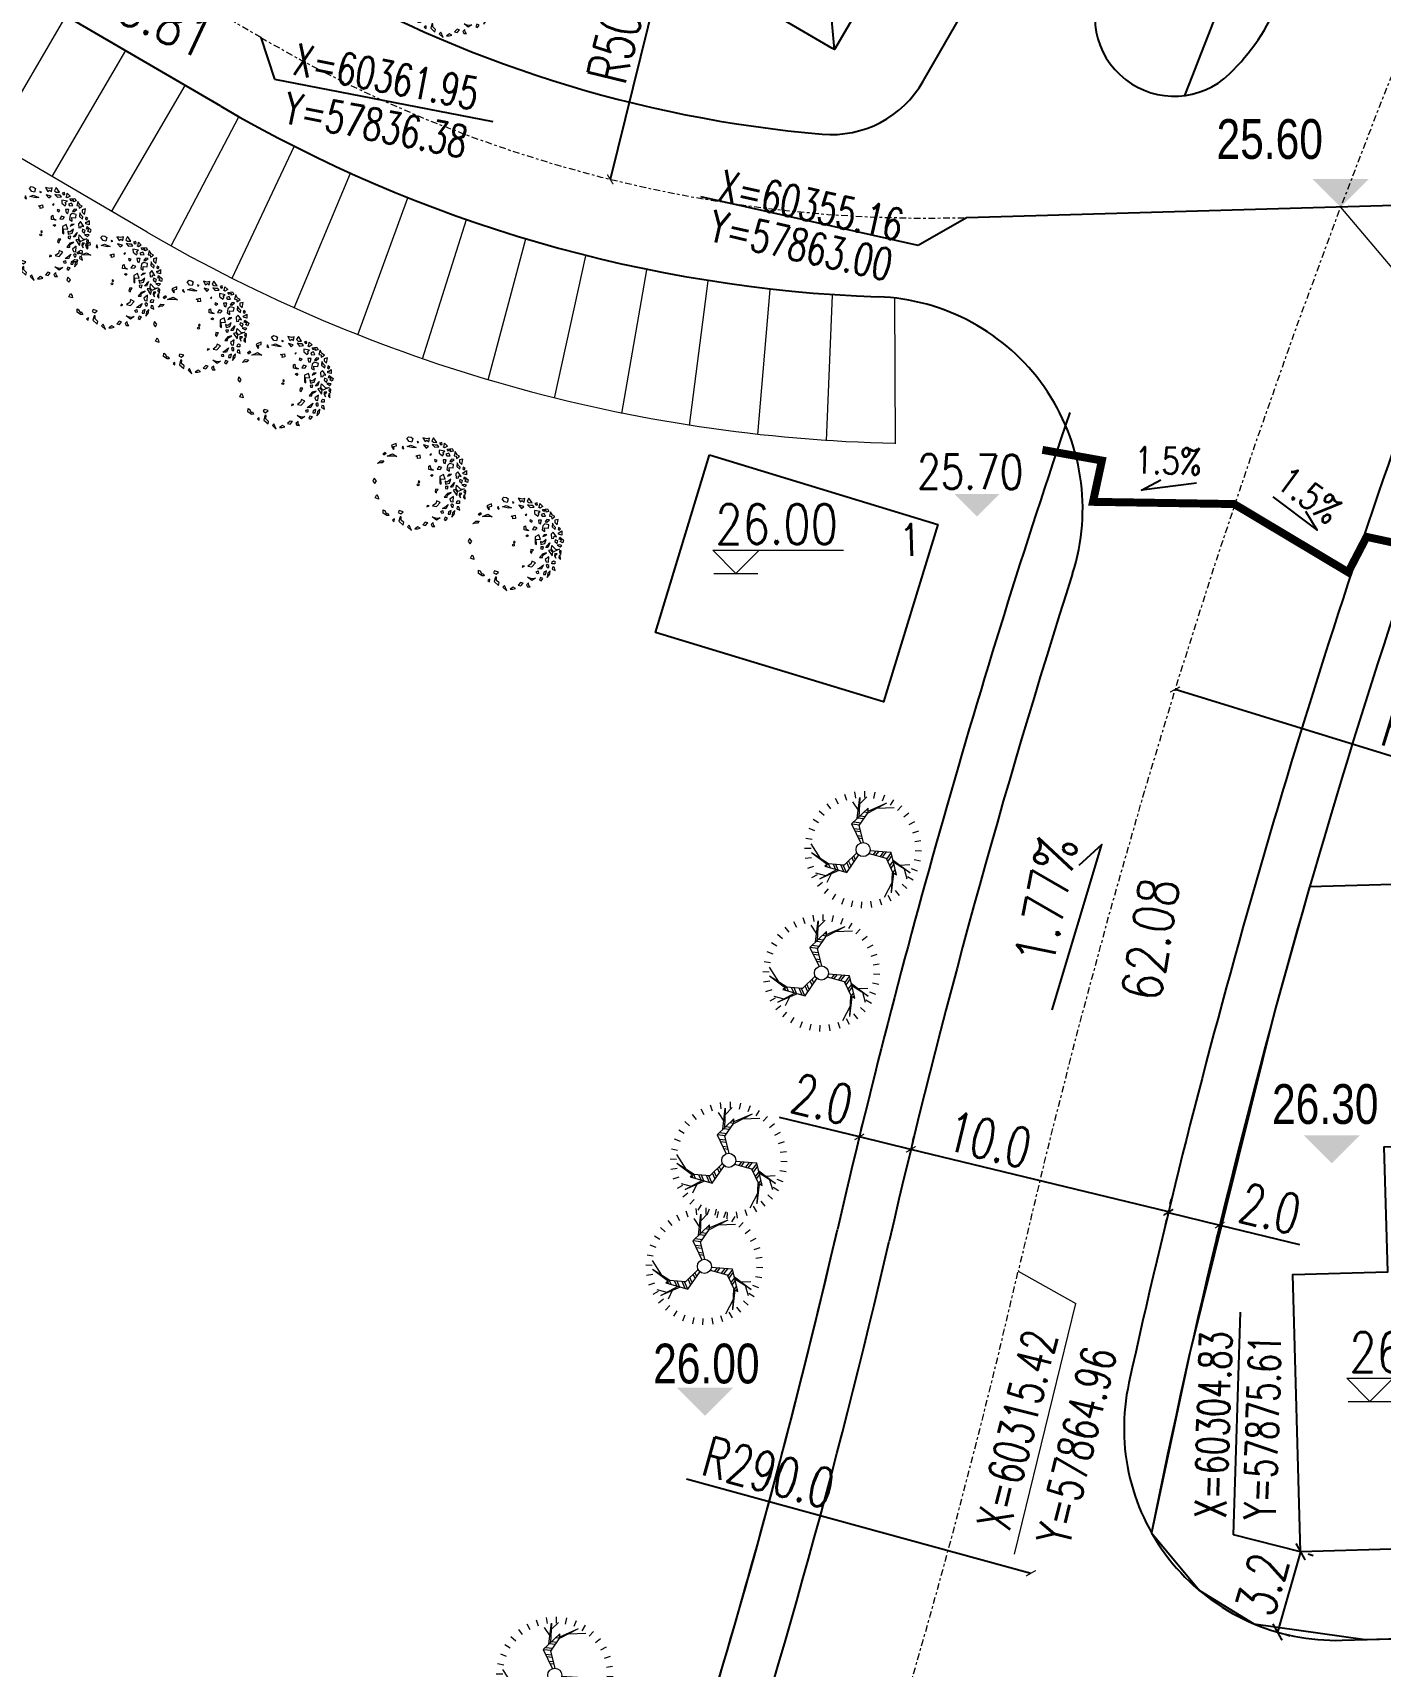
# Model space of a CAD drawing. Header units: inches. Extents: x 393 to 1582, y 246 to 1188.
# Drawn here: x 791.8 to 842.6, y 509.7 to 571.3 of the extents above; entities that cross this region are included whole.
import ezdxf

# ---------------------------------------------------------------- set-up
doc = ezdxf.new("R2010")
doc.units = ezdxf.units.IN
doc.header["$MEASUREMENT"] = 0
doc.linetypes.add('CENTERX2', pattern=[4, 2.5, -0.5, 0.5, -0.5])
for name, color, linetype in [('build2', 40, 'Continuous'), ('buildcoor', 7, 'Continuous'), ('DIM', 4, 'Continuous'), ('ELEV', 1, 'Continuous'), ('ROAD-TEXT', 4, 'Continuous'), ('roaddim', 2, 'Continuous'), ('roadradiu', 3, 'Continuous'), ('公建', 4, 'Continuous'), ('外墙', 42, 'Continuous'), ('建筑层数', 7, 'Continuous')]:
    doc.layers.add(name, color=color, linetype=linetype)
for name, color, linetype, lineweight in [('buildelev', 2, 'Continuous', 20), ('parking', 30, 'Continuous', 18), ('ROAD', 1, 'Continuous', 25), ('ROAD-CENTER', 7, 'CENTERX2', 18), ('ROAD-ZB', 4, 'Continuous', 15), ('围墙', 75, 'FENCELINE1', 15), ('树', 84, 'Continuous', 15)]:
    doc.layers.add(name, color=color, linetype=linetype, lineweight=lineweight)
doc.styles.add('DIM_FONT', font='SIMPLEX.shx', dxfattribs={"width": 0.8})
doc.styles.add('FLS', font='', dxfattribs={"width": 0.8})
doc.styles.add('HZ', font='simplex.shx', dxfattribs={"width": 0.7, "bigfont": 'hztxt.shx'})
doc.styles.add('RO', font='romans.shx', dxfattribs={"width": 0.8})
doc.styles.get('FLS').set_extended_font_data('创艺繁隶书')
doc.linetypes.add('FENCELINE1', pattern='A,0.25,-0.1,[133,ltypeshp.shx,S=0.1,R=0,X=-0.1,Y=0],-0.1,1', length=1.45)
doc.dimstyles.new('NORMAL', dxfattribs={"dimtxt": 1.5, "dimasz": 0.3, "dimexe": 0.5, "dimexo": 0.3, "dimgap": 0.3, "dimtad": 1, "dimdec": 1, "dimzin": 1, "dimdsep": 46, "dimtxsty": 'HZ', "dimblk": 'ARCHTICK', "dimcen": 0, "dimclrt": 256, "dimadec": 0, "dimazin": 0, "dimtfac": 1, "dimtdec": 1, "dimtofl": 0, "dimtmove": 0, "dimatfit": 3, "dimldrblk": 'ARCHTICK', "dimfxl": 1, "dimtolj": 2, "dimtzin": 0, "dimarcsym": 0})

# ---------------------------------------------------------------- blocks, each defined once
blk = doc.blocks.new('pm10')
at = {"layer": 'ROAD-TEXT', "const_width": 0.3}
blk.add_lwpolyline([(58362.619, 60514.036), (58364.86, 60513.62), (58364.515, 60512.064), (58369.839, 60511.948), (58374.126, 60509.35), (58374.829, 60510.68), (58376.813, 60510.239)], dxfattribs=at)
at = {"layer": 'ROAD-TEXT', "ltscale": 0.3}
for points in [[(58368.425, 60512.744), (58366.351, 60512.496), (58367.078, 60512.882)], [(58371.306, 60512.208), (58372.97, 60510.947), (58372.537, 60511.648)]]:
    blk.add_lwpolyline(points, dxfattribs=at)
at = {"layer": 'ROAD-TEXT', "ltscale": 0.3, "style": 'DIM_FONT', "width": 0.8}
for rotation, p in [(358.1475, (58366.075, 60513.139)), (323.45295, (58371.356, 60512.621))]:
    blk.add_text('1.5%', height=1, rotation=rotation, dxfattribs=at).set_placement(p)
blk = doc.blocks.new('_ARCHTICK')
at = {"color": 0, "linetype": 'ByBlock', "const_width": 0.15}
blk.add_lwpolyline([(-0.5, -0.5), (0.5, 0.5)], dxfattribs=at)
blk = doc.blocks.new('*D148')
at = {"layer": 'DEFPOINTS', "color": 0, "ltscale": 0.3, "transparency": 16777216}
for p in [(549.763, 589.874), (829.452, 513.231)]:
    blk.add_point(p, dxfattribs=at)
at = {"layer": 'roadradiu', "color": 0, "lineweight": -2, "ltscale": 0.3, "transparency": 16777216}
blk.add_line((816.463, 516.791), (829.452, 513.231), dxfattribs=at)
at = {"layer": 'roadradiu', "color": 0, "lineweight": -2, "ltscale": 0.3, "transparency": 16777216, "xscale": 0.3, "yscale": 0.3, "zscale": 0.3, "rotation": 344.6756044397064}
blk.add_blockref('_ARCHTICK', (829.452, 513.231), dxfattribs=at)
at = {"layer": 'roadradiu', "ltscale": 0.3, "transparency": 16777216, "insert": (819.561, 517.03), "char_height": 1.5, "attachment_point": 5, "rotation": 344.6756, "style": 'HZ'}
blk.add_mtext('\\A2;R290.0', dxfattribs=at)
blk = doc.blocks.new('*D149')
at = {"layer": 'DEFPOINTS', "color": 0, "ltscale": 0.3, "transparency": 16777216}
for p in [(834.892, 546.571), (1132.977, 454.434)]:
    blk.add_point(p, dxfattribs=at)
at = {"layer": 'roadradiu', "color": 0, "lineweight": -2, "ltscale": 0.3, "transparency": 16777216}
blk.add_line((847.565, 542.654), (834.892, 546.571), dxfattribs=at)
at = {"layer": 'roadradiu', "color": 0, "lineweight": -2, "ltscale": 0.3, "transparency": 16777216, "xscale": 0.3, "yscale": 0.3, "zscale": 0.3, "rotation": 162.8237761284337}
blk.add_blockref('_ARCHTICK', (834.892, 546.571), dxfattribs=at)
at = {"layer": 'roadradiu', "ltscale": 0.3, "transparency": 16777216, "insert": (845.176, 544.491), "char_height": 1.5, "attachment_point": 5, "rotation": 342.82378, "style": 'HZ'}
blk.add_mtext('\\A2;R312.0', dxfattribs=at)
blk = doc.blocks.new('*D313')
at = {"layer": 'DEFPOINTS', "color": 0, "ltscale": 0.3, "transparency": 16777216}
for p in [(834.637, 526.836), (834.643, 526.863), (836.587, 526.391)]:
    blk.add_point(p, dxfattribs=at)
at = {"layer": 'roaddim', "color": 0, "lineweight": -2, "ltscale": 0.3, "transparency": 16777216}
for p, q in [((834.573, 526.572), (834.519, 526.35)), ((834.637, 526.836), (836.58, 526.364)), ((836.58, 526.364), (839.593, 525.633)), ((836.516, 526.1), (836.462, 525.879))]:
    blk.add_line(p, q, dxfattribs=at)
at = {"layer": 'roaddim', "color": 0, "lineweight": -2, "ltscale": 0.3, "transparency": 16777216, "xscale": 0.3, "yscale": 0.3, "zscale": 0.3}
for p, rotation in [((834.637, 526.836), 166.3537739501303), ((836.58, 526.364), 346.3537739501303)]:
    blk.add_blockref('_ARCHTICK', p, dxfattribs=dict(at, rotation=rotation))
at = {"layer": 'roaddim', "ltscale": 0.3, "transparency": 16777216, "insert": (838.48, 526.984), "char_height": 1.5, "attachment_point": 5, "rotation": 346.35377, "style": 'HZ'}
blk.add_mtext('\\A2;2.0', dxfattribs=at)
blk = doc.blocks.new('*D102')
at = {"layer": 'DEFPOINTS', "color": 0, "ltscale": 0.3, "transparency": 16777216}
for p in [(824.926, 529.223), (824.926, 529.223), (834.643, 526.863)]:
    blk.add_point(p, dxfattribs=at)
at = {"layer": 'roaddim', "color": 0, "lineweight": -2, "ltscale": 0.3, "transparency": 16777216}
for p, q in [((824.996, 529.514), (825.044, 529.708)), ((834.643, 526.863), (824.926, 529.223)), ((834.714, 527.155), (834.761, 527.349))]:
    blk.add_line(p, q, dxfattribs=at)
at = {"layer": 'roaddim', "color": 0, "lineweight": -2, "ltscale": 0.3, "transparency": 16777216, "xscale": 0.3, "yscale": 0.3, "zscale": 0.3}
for p, rotation in [((824.926, 529.223), 166.3537739498676), ((834.643, 526.863), 346.3537739498677)]:
    blk.add_blockref('_ARCHTICK', p, dxfattribs=dict(at, rotation=rotation))
at = {"layer": 'roaddim', "ltscale": 0.3, "transparency": 16777216, "insert": (827.882, 529.585), "char_height": 1.5, "attachment_point": 5, "rotation": 346.35377, "style": 'HZ'}
blk.add_mtext('\\A2;10.0', dxfattribs=at)
blk = doc.blocks.new('*D103')
at = {"layer": 'DEFPOINTS', "color": 0, "ltscale": 0.3, "transparency": 16777216}
for p in [(822.982, 529.694), (822.982, 529.694), (824.926, 529.223)]:
    blk.add_point(p, dxfattribs=at)
at = {"layer": 'roaddim', "color": 0, "lineweight": -2, "ltscale": 0.3, "transparency": 16777216}
for p, q in [((822.982, 529.694), (819.97, 530.426)), ((823.053, 529.986), (823.1, 530.18)), ((824.926, 529.223), (822.982, 529.694)), ((824.996, 529.514), (825.044, 529.708))]:
    blk.add_line(p, q, dxfattribs=at)
at = {"layer": 'roaddim', "color": 0, "lineweight": -2, "ltscale": 0.3, "transparency": 16777216, "xscale": 0.3, "yscale": 0.3, "zscale": 0.3}
for p, rotation in [((822.982, 529.694), 166.3537739498786), ((824.926, 529.223), 346.3537739498786)]:
    blk.add_blockref('_ARCHTICK', p, dxfattribs=dict(at, rotation=rotation))
at = {"layer": 'roaddim', "ltscale": 0.3, "transparency": 16777216, "insert": (821.578, 531.116), "char_height": 1.5, "attachment_point": 5, "rotation": 346.35377, "style": 'HZ'}
blk.add_mtext('\\A2;2.0', dxfattribs=at)
blk = doc.blocks.new('*D198')
at = {"layer": 'DEFPOINTS', "color": 0, "ltscale": 0.3, "transparency": 16777216}
for p in [(549.763, 589.874), (825.389, 499.707)]:
    blk.add_point(p, dxfattribs=at)
at = {"layer": 'roadradiu', "color": 0, "lineweight": -2, "ltscale": 0.3, "transparency": 16777216}
blk.add_line((819.259, 501.712), (825.389, 499.707), dxfattribs=at)
at = {"layer": 'roadradiu', "color": 0, "lineweight": -2, "ltscale": 0.3, "transparency": 16777216, "xscale": 0.3, "yscale": 0.3, "zscale": 0.3, "rotation": 341.8852734557522}
blk.add_blockref('_ARCHTICK', (825.389, 499.707), dxfattribs=at)
at = {"layer": 'roadradiu', "ltscale": 0.3, "transparency": 16777216, "insert": (822.365, 501.801), "char_height": 1.5, "attachment_point": 5, "rotation": 341.88527, "style": 'HZ'}
blk.add_mtext('\\A2;R290.0', dxfattribs=at)
blk = doc.blocks.new('*D209')
at = {"layer": 'DEFPOINTS', "color": 0, "ltscale": 0.3, "transparency": 16777216}
for p in [(549.763, 589.874), (822.613, 491.626)]:
    blk.add_point(p, dxfattribs=at)
at = {"layer": 'roadradiu', "color": 0, "lineweight": -2, "ltscale": 0.3, "transparency": 16777216}
blk.add_line((816.544, 493.811), (822.613, 491.626), dxfattribs=at)
at = {"layer": 'roadradiu', "color": 0, "lineweight": -2, "ltscale": 0.3, "transparency": 16777216, "xscale": 0.3, "yscale": 0.3, "zscale": 0.3, "rotation": 340.1970086721902}
blk.add_blockref('_ARCHTICK', (822.613, 491.626), dxfattribs=at)
at = {"layer": 'roadradiu', "ltscale": 0.3, "transparency": 16777216, "insert": (819.652, 493.808), "char_height": 1.5, "attachment_point": 5, "rotation": 340.19701, "style": 'HZ'}
blk.add_mtext('\\A2;R290.0', dxfattribs=at)
blk = doc.blocks.new('school')
at = {"layer": 'build2'}
blk.add_lwpolyline([(322190, -276963), (330850, -276963), (330850, -286963), (330730, -286963), (240850, -286963), (240850, -276963), (265450, -276963), (266239, -276963), (266239, -229938), (270140, -229938), (270140, -210683), (285769, -210683), (285769, -216938), (330850, -216938), (330850, -249938), (321269, -249938), (321269, -259963), (327585, -259963), (327585, -268963), (322190, -268963)], close=True, dxfattribs=at)
blk = doc.blocks.new('GPPMTR01')
at = {"color": 0, "linetype": 'ByBlock'}
for points in [[(-0.106, 0.53), (-0.073, 0.496), (-0.058, 0.515), (-0.035, 0.504), (-0.038, 0.545), (-0.064, 0.53)], [(0.005, 0.559), (-0.005, 0.523), (0.016, 0.511), (0.051, 0.519)], [(-0.412, 0.305), (-0.364, 0.304), (-0.367, 0.328), (-0.343, 0.337), (-0.374, 0.364), (-0.382, 0.335)], [(-0.354, 0.404), (-0.335, 0.371), (-0.312, 0.378), (-0.293, 0.408)], [(-0.298, 0.355), (-0.259, 0.362), (-0.24, 0.402), (-0.263, 0.4), (-0.275, 0.378)], [(-0.263, 0.454), (-0.27, 0.431), (-0.248, 0.431), (-0.243, 0.447)], [(-0.215, 0.443), (-0.218, 0.456), (-0.242, 0.475), (-0.199, 0.486), (-0.199, 0.449)], [(-0.166, 0.433), (-0.207, 0.386), (-0.18, 0.371), (-0.137, 0.387), (-0.147, 0.409), (-0.165, 0.407)], [(-0.173, 0.469), (-0.151, 0.518), (-0.12, 0.516), (-0.128, 0.487), (-0.144, 0.498), (-0.151, 0.48), (-0.145, 0.47)], [(-0.127, 0.461), (-0.133, 0.429), (-0.111, 0.428), (-0.096, 0.459)], [(-0.079, 0.401), (-0.097, 0.371), (-0.064, 0.359), (-0.049, 0.371)], [(-0.038, 0.477), (-0.055, 0.454), (-0.043, 0.424), (-0.032, 0.439)], [(0.007, 0.443), (-0.026, 0.412), (-0.02, 0.382), (0.016, 0.352), (0.045, 0.367), (0.01, 0.386), (0.034, 0.42)], [(0.01, 0.485), (0.042, 0.462), (0.084, 0.477), (0.066, 0.492), (0.042, 0.485)], [(0.084, 0.371), (0.072, 0.344), (0.081, 0.321), (0.084, 0.344)], [(0.105, 0.53), (0.084, 0.519), (0.099, 0.504), (0.114, 0.511)], [(0.158, 0.447), (0.096, 0.443), (0.105, 0.412), (0.146, 0.393), (0.155, 0.416), (0.14, 0.428)], [(0.131, 0.488), (0.137, 0.5), (0.134, 0.53), (0.173, 0.507), (0.146, 0.481)], [(0.179, 0.477), (0.229, 0.496), (0.25, 0.473), (0.223, 0.458), (0.22, 0.477), (0.202, 0.469), (0.199, 0.458)], [(0.205, 0.439), (0.179, 0.42), (0.194, 0.405), (0.226, 0.416)], [(0.214, 0.359), (0.274, 0.374), (0.291, 0.409), (0.282, 0.336), (0.247, 0.333)], [(0.268, 0.45), (0.253, 0.435), (0.241, 0.409), (0.274, 0.428)], [(0.315, 0.416), (0.306, 0.401), (0.318, 0.39), (0.348, 0.393)], [(0.321, 0.363), (0.306, 0.34), (0.327, 0.325), (0.356, 0.325), (0.327, 0.336)], [(0.351, 0.382), (0.348, 0.371), (0.368, 0.355), (0.392, 0.359)], [(-0.482, 0.196), (-0.461, 0.207), (-0.432, 0.177), (-0.452, 0.154), (-0.494, 0.15), (-0.5, 0.177)], [(-0.417, 0.109), (-0.411, 0.15), (-0.357, 0.188), (-0.369, 0.162)], [(-0.393, 0.241), (-0.408, 0.23), (-0.396, 0.226)], [(-0.304, 0.31), (-0.343, 0.272), (-0.298, 0.279)], [(-0.283, 0.139), (-0.269, 0.181), (-0.239, 0.166), (-0.248, 0.139), (-0.263, 0.15)], [(-0.215, 0.295), (-0.215, 0.276), (-0.206, 0.283)], [(-0.123, 0.314), (-0.144, 0.295), (-0.135, 0.287), (-0.115, 0.295)], [(-0.064, 0.207), (-0.085, 0.184), (-0.115, 0.203), (-0.115, 0.219), (-0.085, 0.207), (-0.052, 0.226)], [(-0.032, 0.317), (-0.058, 0.295), (-0.043, 0.264), (-0.023, 0.291)], [(-0.02, 0.188), (-0.008, 0.192), (0.001, 0.177), (-0.02, 0.169)], [(0.045, 0.295), (0.042, 0.249), (0.105, 0.211), (0.119, 0.219), (0.069, 0.245), (0.096, 0.283)], [(0.128, 0.336), (0.137, 0.287), (0.114, 0.272), (0.146, 0.26), (0.158, 0.302)], [(0.179, 0.272), (0.167, 0.245), (0.185, 0.238), (0.199, 0.253)], [(0.199, 0.291), (0.179, 0.352), (0.211, 0.31)], [(0.25, 0.325), (0.241, 0.298), (0.312, 0.302), (0.282, 0.329)], [(0.253, 0.268), (0.241, 0.226), (0.259, 0.177), (0.274, 0.203), (0.253, 0.219)], [(0.303, 0.268), (0.309, 0.219), (0.336, 0.215), (0.351, 0.234)], [(0.386, 0.257), (0.368, 0.272), (0.365, 0.287), (0.377, 0.298), (0.401, 0.283)], [(0.401, 0.207), (0.383, 0.219), (0.365, 0.211), (0.368, 0.196), (0.392, 0.192)], [(0.431, 0.26), (0.419, 0.245), (0.436, 0.23), (0.466, 0.249)], [(0.442, 0.203), (0.451, 0.169), (0.487, 0.139), (0.472, 0.181)], [(-0.482, 0.014), (-0.506, 0.025), (-0.514, -0.024), (-0.506, -0.036), (-0.464, -0.036), (-0.47, -0.024), (-0.494, -0.017)], [(-0.446, 0.071), (-0.432, 0.055), (-0.414, 0.067)], [(-0.02, 0.033), (-0.035, 0.025), (-0.026, 0.017), (-0.014, 0.021)], [(0.152, 0.162), (0.137, 0.139), (0.158, 0.12), (0.176, 0.128), (0.161, 0.143)], [(0.25, 0.086), (0.271, 0.063), (0.274, 0.021), (0.303, 0.052), (0.285, 0.109)], [(0.348, 0.173), (0.377, 0.128), (0.356, 0.097), (0.354, 0.128)], [(0.401, 0.078), (0.398, 0.063), (0.374, 0.067), (0.377, 0.09)], [(0.428, 0.025), (0.431, -0.021), (0.377, -0.043), (0.41, -0.013)], [(0.422, 0.166), (0.419, 0.135), (0.439, 0.12), (0.451, 0.139)], [(0.451, 0.074), (0.469, 0.052), (0.484, 0.063), (0.472, 0.093)], [(-0.467, -0.131), (-0.464, -0.157), (-0.482, -0.154), (-0.485, -0.127)], [(-0.437, -0.131), (-0.429, -0.066), (-0.381, -0.04), (-0.408, -0.078)], [(0.256, -0.013), (0.241, -0.028), (0.253, -0.04)], [(0.407, -0.119), (0.389, -0.138), (0.398, -0.176), (0.419, -0.154)], [(0.436, -0.066), (0.442, -0.097), (0.466, -0.097), (0.481, -0.074), (0.46, -0.078)], [(-0.42, -0.26), (-0.432, -0.218), (-0.411, -0.188), (-0.402, -0.214), (-0.411, -0.229)], [(0.17, -0.286), (0.137, -0.317), (0.149, -0.336), (0.176, -0.321)], [(0.205, -0.332), (0.199, -0.343), (0.235, -0.378), (0.294, -0.359), (0.274, -0.34), (0.235, -0.351)], [(0.327, -0.305), (0.333, -0.328), (0.389, -0.313)], [(0.416, -0.218), (0.389, -0.233), (0.392, -0.271), (0.407, -0.248)], [(-0.266, -0.366), (-0.304, -0.374), (-0.283, -0.4), (-0.251, -0.393)], [(-0.115, -0.473), (-0.138, -0.438), (-0.106, -0.438), (-0.085, -0.446)], [(0.072, -0.48), (0.042, -0.461), (0.06, -0.45), (0.066, -0.454), (0.096, -0.454), (0.096, -0.438), (0.125, -0.442), (0.114, -0.461)], [(0.188, -0.431), (0.211, -0.423), (0.188, -0.408)]]:
    blk.add_lwpolyline(points, close=True, dxfattribs=at)
blk.add_circle((0, 0), 0.01, dxfattribs=at)
blk = doc.blocks.new('t2')
for p, q in [((-1.778, 2.79), (-1.586, 2.486)), ((-1.436, 2.005), (-0.893, 2.819)), ((-1.267, 3.056), (-1.13, 2.723)), ((-0.717, 3.229), (-0.64, 2.878)), ((-0.145, 3.305), (-0.13, 2.946)), ((0.431, 3.28), (0.383, 2.924)), ((0.994, 3.155), (0.885, 2.813)), ((1.527, 2.935), (1.36, 2.616)), ((-2.625, 2.013), (-2.34, 1.793)), ((-2.297, 1.922), (-2.202, 1.35)), ((-2.235, 2.438), (-1.993, 2.173)), ((-1.341, 2.608), (-1.585, 1.519)), ((-1.341, 2.608), (-1.511, 1.474)), ((2.013, 2.625), (1.793, 2.34)), ((2.438, 2.235), (2.173, 1.993)), ((-3.155, 0.994), (-2.813, 0.885)), ((-2.935, 1.527), (-2.616, 1.36)), ((-1.951, 1.096), (-2.528, 1.121)), ((-1.626, 0.774), (-2.499, 1.578)), ((-2.499, 1.578), (-1.631, 0.893)), ((-1.732, 1.609), (-1.56, 0.321)), ((-1.535, 1.473), (-1.732, 1.609)), ((-1.236, 0.622), (-1.535, 1.473)), ((1.058, 1.19), (0.278, 0.272)), ((2.259, 0.696), (1.058, 1.19)), ((1.483, 1.021), (2.616, 1.375)), ((2.616, 1.375), (1.589, 0.966)), ((1.925, 1.142), (2.235, 1.629)), ((2.813, 1.028), (2.27, 1.232)), ((2.79, 1.778), (2.486, 1.586)), ((3.056, 1.267), (2.723, 1.13)), ((-3.28, 0.431), (-2.924, 0.383)), ((-1.56, 0.321), (-0.375, 0.105)), ((-0.309, 0.252), (-1.236, 0.622)), ((0.372, 0.141), (1.156, 0.759)), ((1.156, 0.759), (2.043, 0.592)), ((2.929, -0.143), (2.032, 0.571)), ((2.043, 0.592), (2.259, 0.696)), ((2.929, -0.143), (2.108, 0.613)), ((2.454, 0.241), (2.888, -0.636)), ((3.229, 0.717), (2.878, 0.64)), ((3.305, 0.145), (2.946, 0.13)), ((-3.305, -0.145), (-2.946, -0.13)), ((-3.229, -0.717), (-2.878, -0.64)), ((-0.064, -0.393), (0.08, -1.381)), ((0.502, -1.511), (0.096, -0.377)), ((3.155, -0.994), (2.813, -0.885)), ((3.28, -0.431), (2.924, -0.383)), ((-3.056, -1.267), (-2.723, -1.13)), ((-2.79, -1.778), (-2.486, -1.586)), ((-0.527, -2.305), (0.502, -1.511)), ((0.08, -1.381), (-0.508, -2.066)), ((0.143, -1.795), (-0.117, -2.953)), ((2.625, -2.013), (2.34, -1.793)), ((2.935, -1.527), (2.616, -1.36)), ((-2.438, -2.235), (-2.173, -1.993)), ((-2.013, -2.625), (-1.793, -2.34)), ((-1.018, -2.246), (-1.994, -2.183)), ((-1.588, -2.465), (-0.521, -2.045)), ((-1.588, -2.465), (-0.523, -2.132)), ((-1.527, -2.935), (-1.36, -2.616)), ((-0.508, -2.066), (-0.527, -2.305)), ((-0.516, -2.95), (-0.068, -2.582)), ((-0.117, -2.953), (0.042, -1.859)), ((0.026, -2.238), (0.294, -2.75)), ((1.267, -3.056), (1.13, -2.723)), ((1.778, -2.79), (1.586, -2.486)), ((2.235, -2.438), (1.993, -2.173)), ((-0.994, -3.155), (-0.885, -2.813)), ((-0.431, -3.28), (-0.383, -2.924)), ((0.145, -3.305), (0.13, -2.946)), ((0.717, -3.229), (0.64, -2.878))]:
    blk.add_line(p, q)
at = {"color": 0}
for p, q in [((-1.712, 1.459), (-1.635, 1.542)), ((-1.691, 1.298), (-1.533, 1.469)), ((-1.648, 0.977), (-1.44, 1.203)), ((-1.626, 0.817), (-1.393, 1.07)), ((0.875, 0.976), (0.985, 0.624)), ((1.071, 1.185), (1.207, 0.75)), ((1.221, 1.123), (1.346, 0.724)), ((1.52, 1), (1.623, 0.672)), ((1.67, 0.938), (1.762, 0.645)), ((-1.583, 0.496), (-1.3, 0.803)), ((-1.562, 0.335), (-1.253, 0.67)), ((-1.283, 0.27), (-1.033, 0.541)), ((-1.138, 0.244), (-0.909, 0.491)), ((-0.847, 0.191), (-0.662, 0.393)), ((-0.702, 0.165), (-0.538, 0.343)), ((0.494, 0.526), (0.566, 0.294)), ((0.589, 0.638), (0.671, 0.377)), ((0.78, 0.863), (0.88, 0.542)), ((1.97, 0.815), (2.039, 0.593)), ((2.119, 0.753), (2.153, 0.645)), ((0.209, -0.691), (-0.028, -0.637)), ((0.258, -0.83), (-0.009, -0.769)), ((0.106, -1.817), (-0.23, -1.741)), ((0.362, -1.619), (-0.046, -1.527)), ((0.358, -1.107), (0.029, -1.033)), ((0.49, -1.52), (0.046, -1.42)), ((0.407, -1.246), (0.048, -1.165)), ((-0.407, -2.212), (-0.518, -2.187)), ((-0.279, -2.113), (-0.506, -2.062)), ((-0.023, -1.916), (-0.322, -1.848))]:
    blk.add_line(p, q, dxfattribs=at)
blk.add_circle((0, 0), 0.397)
at = {"style": 'DIM_FONT', "width": 0.8, "flags": 9}
for tag in ['XSIZE', 'YSIZE']:
    blk.add_attdef(tag, (0, 0), '', height=0.000997, rotation=122.33523, dxfattribs=at)
blk = doc.blocks.new('bg')
at = {"layer": 'buildelev'}
blk.add_line((403415.903, 597892.095), (403417.408, 597892.095), dxfattribs=at)
blk.add_lwpolyline([(403417.451, 597892.89), (403416.656, 597892.095), (403415.86, 597892.89), (403420.35, 597892.89)], dxfattribs=at)
blk = doc.blocks.new('*D421')
at = {"layer": 'DEFPOINTS', "color": 0, "ltscale": 0.3, "transparency": 16777216}
for p in [(825.602, 614.348), (813.583, 565.814)]:
    blk.add_point(p, dxfattribs=at)
at = {"layer": 'roadradiu', "color": 0, "lineweight": -2, "ltscale": 0.3, "transparency": 16777216}
blk.add_line((815.51, 573.596), (813.583, 565.814), dxfattribs=at)
at = {"layer": 'roadradiu', "color": 0, "lineweight": -2, "ltscale": 0.3, "transparency": 16777216, "xscale": 0.3, "yscale": 0.3, "zscale": 0.3, "rotation": 256.091690316978}
blk.add_blockref('_ARCHTICK', (813.583, 565.814), dxfattribs=at)
at = {"layer": 'roadradiu', "ltscale": 0.3, "transparency": 16777216, "insert": (813.908, 571.495), "char_height": 1.5, "attachment_point": 5, "rotation": 76.09169, "style": 'HZ'}
blk.add_mtext('\\A2;R50.0', dxfattribs=at)
blk = doc.blocks.new('*D431')
at = {"layer": 'DEFPOINTS', "color": 0, "ltscale": 0.3, "transparency": 16777216}
for p in [(839.629, 514.044), (838.758, 511.012), (838.758, 511.012)]:
    blk.add_point(p, dxfattribs=at)
at = {"layer": 'DIM', "color": 0, "lineweight": -2, "ltscale": 0.3, "transparency": 16777216}
for p, q in [((839.629, 514.044), (838.758, 511.012)), ((839.917, 513.961), (840.109, 513.906)), ((839.047, 510.929), (839.239, 510.874))]:
    blk.add_line(p, q, dxfattribs=at)
at = {"layer": 'DIM', "color": 0, "lineweight": -2, "ltscale": 0.3, "transparency": 16777216, "xscale": 0.5, "yscale": 0.5, "zscale": 0.5}
for p, rotation in [((839.629, 514.044), 73.98298657629427), ((838.758, 511.012), 253.9829865762943)]:
    blk.add_blockref('_ARCHTICK', p, dxfattribs=dict(at, rotation=rotation))
at = {"layer": 'DIM', "ltscale": 0.3, "transparency": 16777216, "insert": (838.184, 512.817), "char_height": 1.5, "attachment_point": 5, "rotation": 73.98299, "style": 'HZ'}
blk.add_mtext('\\A2;3.2', dxfattribs=at)

msp = doc.modelspace()

# ---------------------------------------------------------------- linework, layer by layer
at = {"layer": 'build2', "color": 0}
for points in [[(817.327, 555.417), (825.937, 552.796), (823.898, 546.099), (815.288, 548.721)], [(847.779, 529.463), (848.209, 514.287), (839.629, 514.044), (839.332, 524.5), (842.915, 524.602), (842.781, 529.322)]]:
    msp.add_lwpolyline(points, close=True, dxfattribs=at)
at = {"layer": 'buildcoor', "color": 0, "ltscale": 0.3}
for points in [[(822.045, 570.709), (821.567, 575.998)], [(837.101, 514.682), (837.363, 523.078)], [(839.629, 514.044), (837.101, 514.682)]]:
    msp.add_lwpolyline(points, dxfattribs=at)
at = {"layer": 'DIM', "color": 0, "ltscale": 0.3}
for points in [[(800.401, 571.163), (800.91, 569.597)], [(800.91, 569.597), (809.155, 567.994)], [(825.199, 563.322), (817.002, 565.158)], [(827.018, 564.368), (825.199, 563.322)]]:
    msp.add_lwpolyline(points, dxfattribs=at)
at = {"layer": 'ELEV', "color": 0}
for points in [[(840.077, 565.829), (842.198, 565.829), (841.138, 564.768)], [(826.576, 553.944), (828.273, 553.944), (827.424, 553.096)], [(839.744, 529.758), (841.866, 529.758), (840.805, 528.698)], [(816.1, 520.229), (818.221, 520.229), (817.161, 519.169)]]:
    msp.add_solid(points, dxfattribs=at)
at = {"layer": 'parking', "color": 0, "ltscale": 0.3}
for p, q in [((793.044, 571.983), (790.272, 567.233)), ((796.117, 563.822), (784.148, 570.807)), ((795.29, 570.673), (792.518, 565.922)), ((797.536, 569.362), (794.764, 564.612)), ((799.562, 568.16), (797.004, 563.291)), ((801.64, 567.048), (799.3, 562.071)), ((803.765, 566.03), (801.649, 560.954)), ((805.933, 565.108), (804.045, 559.942)), ((808.141, 564.283), (806.484, 559.038)), ((810.382, 563.556), (808.96, 558.243)), ((812.654, 562.93), (811.469, 557.559)), ((814.951, 562.406), (814.006, 556.988)), ((817.269, 561.984), (816.566, 556.529)), ((819.604, 561.665), (819.144, 556.185)), ((821.951, 561.451), (821.734, 555.955)), ((824.305, 561.341), (824.333, 555.841))]:
    msp.add_line(p, q, dxfattribs=at)
msp.add_arc((825.602, 614.348), 58.5, 239.73421, 268.75681, dxfattribs=at)
at = {"layer": 'ROAD', "color": 0, "linetype": 'Continuous'}
for p, q in [((825.39, 569.514), (859.584, 629.07)), ((798.889, 568.572), (787.784, 575.053)), ((841.192, 510.704), (986.849, 514.83))]:
    msp.add_line(p, q, dxfattribs=at)
at = {"layer": 'ROAD', "color": 0}
msp.add_line((841.192, 510.704), (986.849, 514.83), dxfattribs=at)
at = {"layer": 'ROAD', "color": 0, "linetype": 'Continuous'}
for centre, radius, start, end in [((1132.977, 454.434), 319, 139.92361, 158.95707), ((825.602, 614.348), 47, 239.73421, 265.08938), ((834.861, 571.951), 3, 150.13733, 314.00349), ((831.387, 575.547), 8, 314.00349, 338.12042), ((821.921, 571.506), 4, 265.08938, 330.13733), ((825.602, 614.348), 53, 239.73421, 267.93874), ((823.408, 553.388), 8, 342.27354, 87.93874), ((1132.977, 454.434), 305, 159.5361, 168.59195), ((1132.977, 454.434), 319, 161.24159, 166.99811), ((1132.977, 454.434), 307, 160.54007, 167.58798), ((1132.977, 454.434), 317, 162.27354, 166.99811), ((546.411, 589.874), 283, 336.39966, 346.99811), ((546.411, 589.874), 285, 336.39966, 346.99811), ((546.411, 589.874), 283, 340.34001, 346.99811), ((840.966, 518.701), 8, 167.58798, 271.62266)]:
    msp.add_arc(centre, radius, start, end, dxfattribs=at)
at = {"layer": 'ROAD-CENTER', "color": 5, "ltscale": 0.1}
for p, q in [((800.401, 571.163), (772.886, 587.22)), ((994.687, 569.119), (827.018, 564.368))]:
    msp.add_line(p, q, dxfattribs=at)
for centre, radius, start, end in [((1132.977, 454.434), 312, 139.92361, 166.99811), ((825.602, 614.348), 50, 239.73421, 271.62316), ((546.411, 589.874), 290, 336.39966, 346.99811), ((546.411, 589.874), 290, 336.39966, 346.99811)]:
    msp.add_arc(centre, radius, start, end, dxfattribs=at)
at = {"layer": 'ROAD-TEXT', "color": 0}
msp.add_lwpolyline([(830.253, 534.483), (830.253, 534.483), (832.125, 540.729), (831.26, 539.926)], dxfattribs=at)
at = {"layer": 'ROAD-ZB', "color": 0, "ltscale": 0.3}
for points in [[(841.138, 564.768), (843.066, 562.478)], [(828.976, 524.629), (831.153, 523.413)], [(828.832, 513.95), (831.153, 523.413)]]:
    msp.add_lwpolyline(points, dxfattribs=at)
at = {"layer": '公建', "color": 0, "ltscale": 0.3, "elevation": -1.024}
msp.add_lwpolyline([(848.499, 539.365), (839.971, 539.124), (838.649, 534.41), (835.453, 521.549), (834.003, 514.761), (835.811, 512.583), (837.871, 511.324), (842.065, 510.729), (849.179, 510.93), (848.965, 518.47), (848.499, 539.365)], dxfattribs=at)
at = {"layer": '围墙', "color": 0, "ltscale": 0.2}
msp.add_line((839.971, 539.124, -2.811), (860.495, 539.705, -2.811), dxfattribs=at)
at = {"layer": '外墙'}
msp.add_line((994.687, 569.119), (827.018, 564.368), dxfattribs=at)

# ---------------------------------------------------------------- block references
at = {"layer": 'build2', "color": 0, "xscale": 0.000999999995479009, "yscale": 0.000999999996565748, "zscale": 0.001, "rotation": 329.7342086852774}
msp.add_blockref('school', (680.924, 985.311), dxfattribs=at)
at = {"layer": 'buildcoor', "color": 0, "rotation": 0.3478269923774099}
msp.add_blockref('pm10', (-57164.293, -60311.612), dxfattribs=at)
at = {"layer": 'buildelev', "color": 0, "linetype": 'Continuous', "xscale": 1.099999999998545, "yscale": 1.099999999998545, "zscale": 1.1}
for p in [(-442939.997, -657130.355), (-442916.075, -657161.589)]:
    msp.add_blockref('bg', p, dxfattribs=at)
at = {"layer": '树'}
for name, p, xscale, yscale, zscale, rotation in [('GPPMTR01', (807.528, 572.89), 3.485684247348809, 3.485684247345489, 3.485684247348809, 300.5404110417522), ('GPPMTR01', (792.094, 563.725), 3.485684247348809, 3.485684247345489, 3.485684247348809, 300.5404110417522), ('GPPMTR01', (794.784, 561.876), 3.485684247348809, 3.485684247345489, 3.485684247348809, 300.5404110417522), ('GPPMTR01', (798.047, 560.199), 3.485684247348809, 3.485684247345489, 3.485684247348809, 300.5404110417522), ('GPPMTR01', (801.229, 558.109), 3.485684247348809, 3.485684247345489, 3.485684247348809, 300.5404110417522), ('GPPMTR01', (806.331, 554.29), 3.485684247348809, 3.485684247345489, 3.485684247348809, 300.5404110417522), ('GPPMTR01', (809.928, 552.014), 3.485684247348809, 3.485684247345489, 3.485684247348809, 300.5404110417522), ('t2', (823.124, 540.53), 0.6671807999634088, 0.6671807998791337, 0.6671808000000001, 66.027374180966), ('t2', (821.551, 535.876), 0.6671807999634088, 0.6671807998791337, 0.6671808000000001, 66.027374180966), ('t2', (818.053, 528.808), 0.6671807999634088, 0.6671807998791337, 0.6671808000000001, 66.027374180966), ('t2', (817.135, 524.81), 0.6671807999634088, 0.6671807998791337, 0.6671808000000001, 66.027374180966), ('t2', (811.491, 509.386), 0.6671807999634088, 0.6671807998791337, 0.6671808000000001, 66.027374180966)]:
    msp.add_blockref(name, p, dxfattribs=dict(at, xscale=xscale, yscale=yscale, zscale=zscale, rotation=rotation))

# ---------------------------------------------------------------- texts
at = {"layer": 'buildcoor', "color": 0, "ltscale": 0.3, "style": 'HZ', "width": 0.7}
for s, p in [('X=60304.83', (836.82, 515.291)), ('Y=57875.61', (838.679, 515.233))]:
    msp.add_text(s, height=1.2, rotation=88.21, dxfattribs=at).set_placement(p)
at = {"layer": 'buildelev', "color": 0, "style": 'RO', "width": 0.8}
for s, p in [('26.00', (817.546, 552.058)), ('26.60', (841.469, 520.823))]:
    msp.add_text(s, height=1.5, dxfattribs=at).set_placement(p)
at = {"layer": 'DIM', "color": 0, "ltscale": 0.3, "style": 'HZ', "width": 0.7}
for s, rotation, p in [('X=60361.95', 349, (801.556, 569.777)), ('Y=57836.38', 349, (801.201, 567.951)), ('X=60355.16', 347.37, (817.587, 565.027)), ('Y=57863.00', 347.37, (817.246, 563.505))]:
    msp.add_text(s, height=1.2, rotation=rotation, dxfattribs=at).set_placement(p)
at = {"layer": 'ELEV', "color": 0, "style": 'FLS', "width": 0.8}
for s, p in [('25.60', (836.457, 566.587)), ('26.30', (838.551, 530.183)), ('26.00', (815.202, 520.393))]:
    msp.add_text(s, height=1.5, dxfattribs=at).set_placement(p)
at = {"layer": 'ELEV', "color": 0, "style": 'DIM_FONT', "width": 0.8}
msp.add_text('25.70', height=1.3, rotation=359.67116, dxfattribs=at).set_placement((825.155, 554.146))
at = {"layer": 'ROAD-TEXT', "color": 0, "style": 'DIM_FONT', "width": 0.8}
for s, rotation, p in [('73.81', 335.18951, (793.933, 572.264)), ('1.77%', 78.68659, (830.284, 536.086)), ('62.08', 80.78506, (834.33, 534.747))]:
    msp.add_text(s, height=1.5, rotation=rotation, dxfattribs=at).set_placement(p)
at = {"layer": 'ROAD-ZB', "color": 0, "ltscale": 0.3, "style": 'HZ', "width": 0.7}
for s, p in [('X=60315.42', (828.646, 514.768)), ('Y=57864.96', (830.904, 514.214))]:
    msp.add_text(s, height=1.3, rotation=76.21754, dxfattribs=at).set_placement(p)
at = {"layer": '建筑层数', "color": 0, "style": 'DIM_FONT', "width": 0.8}
msp.add_text('1', height=1.2, rotation=1.62315, dxfattribs=at).set_placement((824.507, 551.606, -0.937))

# ---------------------------------------------------------------- dimensions: what is measured, and where the dimension line sits
at = {"layer": 'DIM', "color": 0, "ltscale": 0.3}
dim = msp.add_aligned_dim(p1=(839.629, 514.044), p2=(838.758, 511.012), distance=0, dimstyle='NORMAL', override={"dimasz": 0.5, "dimzin": 0}, dxfattribs=at)
dim.commit()
dim.dimension.update_dxf_attribs({"geometry": '*D431', "text_midpoint": (838.184, 512.817)})
at = {"layer": 'roaddim', "color": 0, "ltscale": 0.3}
dim = msp.add_aligned_dim(p1=(824.926, 529.223), p2=(822.982, 529.694), distance=0, dimstyle='NORMAL', override={"dimzin": 0}, dxfattribs=at)
dim.commit()
dim.dimension.update_dxf_attribs({"geometry": '*D103', "text_midpoint": (821.578, 531.116)})
for base, p1, p2, picture, middle in [((824.926, 529.223), (834.643, 526.863), (824.926, 529.223), '*D102', (827.634, 528.565)), ((834.637, 526.836), (836.587, 526.391), (834.643, 526.863), '*D313', (838.232, 525.963))]:
    dim = msp.add_linear_dim(base=base, p1=p1, p2=p2, angle=166.35377, dimstyle='NORMAL', override={"dimzin": 0}, dxfattribs=at)
    dim.commit()
    dim.dimension.update_dxf_attribs({"geometry": picture, "text_midpoint": middle, "dimtype": 161})
at = {"layer": 'roadradiu', "color": 0, "ltscale": 0.3}
for center, mpoint, picture, middle in [((825.602, 614.348), (813.583, 565.814), '*D421', (814.928, 571.242)), ((549.763, 589.874), (829.452, 513.231), '*D148', (819.284, 516.018)), ((549.763, 589.874), (825.389, 499.707), '*D198', (822.039, 500.803)), ((549.763, 589.874), (822.613, 491.626), '*D209', (819.296, 492.82)), ((1132.977, 454.434), (834.892, 546.571), '*D149', (844.866, 543.488))]:
    dim = msp.add_radius_dim(center=center, mpoint=mpoint, dimstyle='NORMAL', override={"dimzin": 0}, dxfattribs=at)
    dim.commit()
    dim.dimension.update_dxf_attribs({"geometry": picture, "text_midpoint": middle, "dimtype": 164})

doc.saveas('drawing.dxf')
